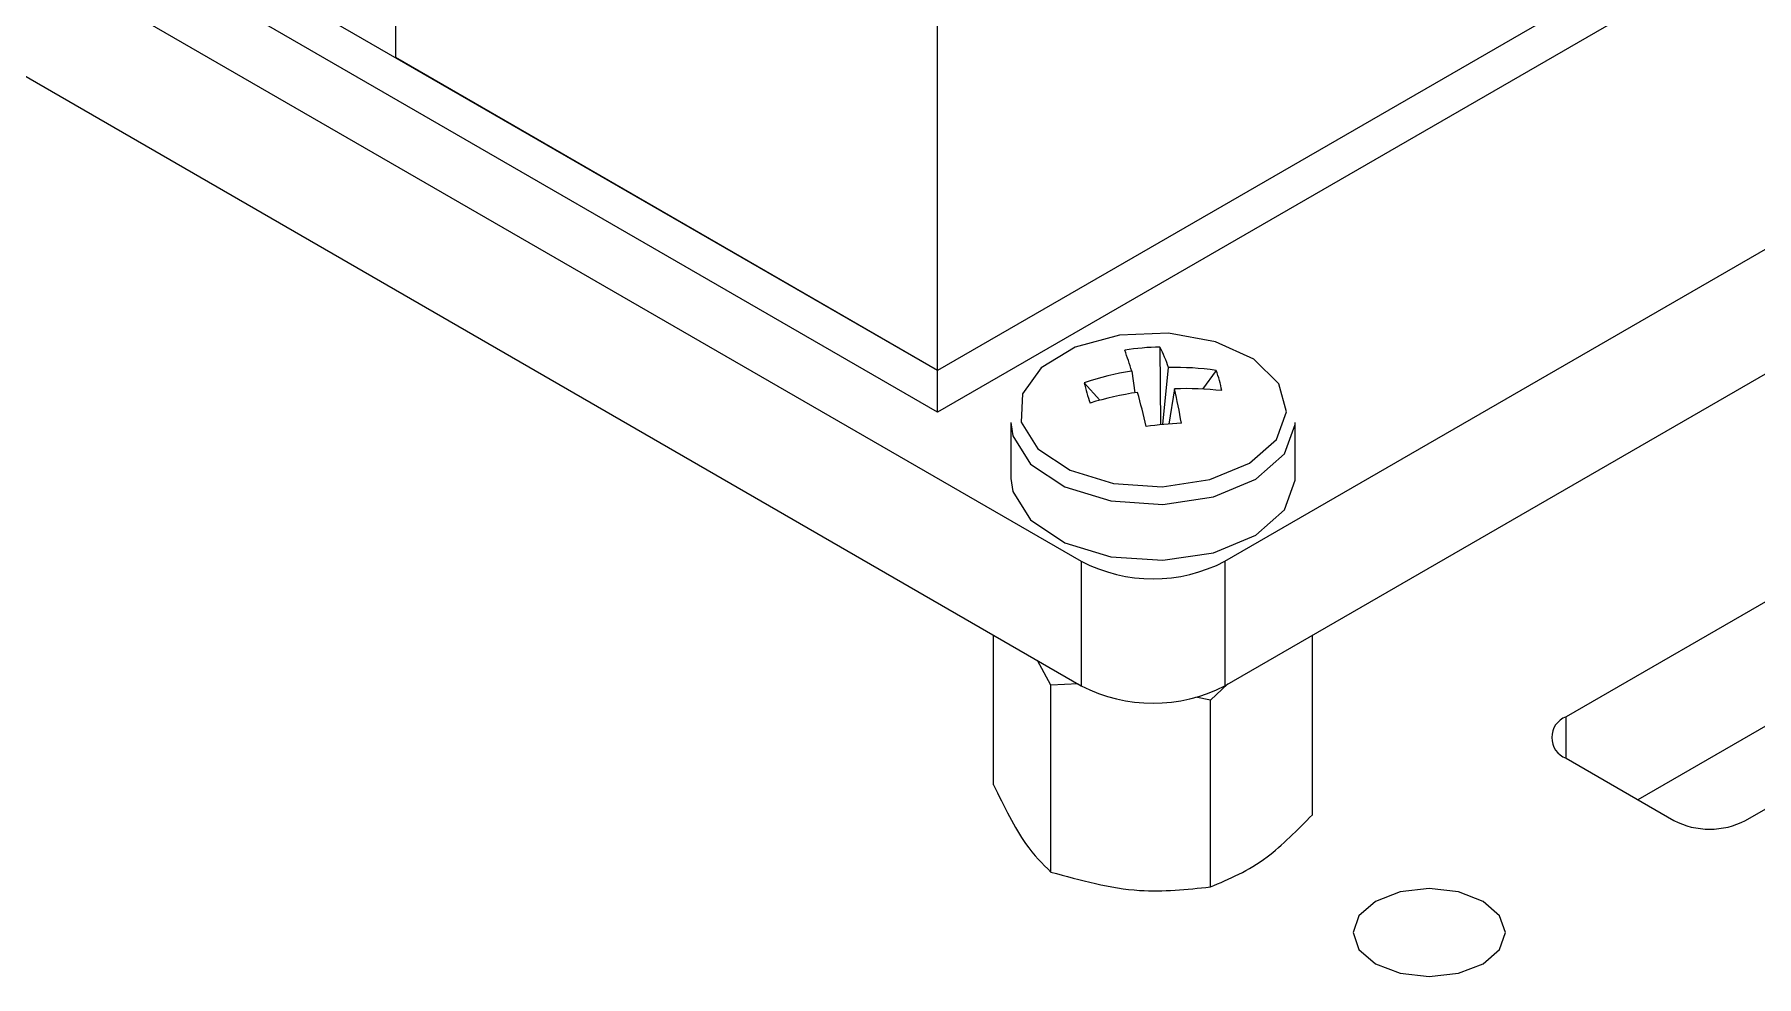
# Model space of a CAD drawing. Header units: millimetres. Extents: x 53 to 380, y 29 to 265.
# Drawn here: x 289.72 to 306.67, y 92.42 to 101.69 of the extents above; entities that cross this region are included whole.
import ezdxf

# ---------------------------------------------------------------- set-up
doc = ezdxf.new("R2010")
doc.units = ezdxf.units.MM

msp = doc.modelspace()

# ---------------------------------------------------------------- linework, layer by layer
at = {"color": 7, "linetype": 'Continuous', "lineweight": 25}
for p, q in [((315.1549, 107.9344), (298.6086, 98.3824)), ((315.1549, 107.5261), (298.6086, 97.9741)), ((283.7594, 105.8933), (300.0228, 96.5046)), ((301.437, 96.5046), (317.7005, 105.8933)), ((298.6086, 98.3824), (286.305, 105.4852)), ((298.6086, 97.9741), (286.305, 105.0769)), ((283.7594, 104.6685), (300.0228, 95.2798)), ((301.437, 95.2798), (317.7005, 104.6685)), ((293.27, 103.5057), (293.27, 101.4644)), ((306.0686, 102.689), (298.6086, 98.3824)), ((298.6086, 98.3824), (298.6086, 101.8527)), ((298.6086, 98.3824), (293.27, 101.4644)), ((314.6953, 100.6882), (304.7958, 94.9733)), ((306.5636, 93.9528), (316.4631, 99.6677)), ((314.6953, 99.4634), (305.5031, 94.1568)), ((300.7972, 98.6146), (300.8044, 97.8485)), ((298.6086, 97.9741), (298.6086, 98.3824)), ((300.5193, 98.3774), (300.549, 98.1637)), ((300.8267, 97.8507), (300.8816, 98.4115)), ((301.3505, 98.3846), (301.2155, 98.2007)), ((300.0531, 98.2627), (300.2072, 98.0909)), ((300.9406, 98.2023), (300.8861, 97.8561)), ((299.3299, 97.8708), (299.3299, 97.321)), ((302.1299, 97.321), (302.1299, 97.8708)), ((300.0228, 96.5046), (300.0228, 95.2798)), ((301.437, 96.5046), (301.437, 95.2798)), ((299.1604, 94.303), (299.1604, 95.7777)), ((302.2995, 94.0094), (302.2995, 95.7777)), ((299.725, 95.2836), (299.5913, 95.5289)), ((299.9937, 95.2966), (299.725, 95.2836)), ((301.4668, 95.297), (301.2945, 95.1368)), ((299.725, 93.4449), (299.725, 95.2836)), ((301.2945, 95.1368), (301.1508, 95.1665)), ((301.2945, 93.2981), (301.2945, 95.1368)), ((304.7958, 94.5651), (305.8565, 93.9528))]:
    msp.add_line(p, q, dxfattribs=at)
at = {"color": 8, "linetype": 'Continuous', "lineweight": 25}
msp.add_line((304.7958, 94.5651), (304.7958, 94.9733), dxfattribs=at)
at = {"color": 7, "linetype": 'Continuous', "lineweight": 25, "flags": 128}
for points in [[(299.4324, 97.8739), (299.5963, 97.6116), (299.9133, 97.4011), (300.3406, 97.2709), (300.8205, 97.2387), (301.2881, 97.3087), (301.6804, 97.4715), (301.9443, 97.7051), (302.0442, 97.978), (301.9666, 98.2533), (301.722, 98.4938), (301.3434, 98.6671), (300.8819, 98.7497), (300.4, 98.7305), (299.9625, 98.612), (299.6288, 98.4104), (299.4437, 98.1528), (299.4324, 97.8739)], [(299.3299, 97.8708), (299.3481, 97.741), (299.5227, 97.4616), (299.8602, 97.2375), (300.3153, 97.0989), (300.8263, 97.0645), (301.3244, 97.1391), (301.7421, 97.3125), (302.0232, 97.5612), (302.1296, 97.8518), (302.1299, 97.8708)], [(299.3299, 97.321), (299.3481, 97.1912), (299.5227, 96.9118), (299.8602, 96.6877), (300.3153, 96.5491), (300.8263, 96.5147), (301.3244, 96.5893), (301.7421, 96.7627), (302.0232, 97.0114), (302.1296, 97.302), (302.1299, 97.321)], [(303.9791, 93.1548), (303.7358, 93.2486), (303.4488, 93.2816), (303.1618, 93.2486), (302.9184, 93.1548), (302.7559, 93.0143), (302.6988, 92.8486), (302.7559, 92.6829), (302.9184, 92.5425), (303.1618, 92.4486), (303.4488, 92.4157), (303.7358, 92.4486), (303.9791, 92.5425), (304.1417, 92.6829), (304.1988, 92.8486), (304.1417, 93.0143), (303.9791, 93.1548)]]:
    msp.add_lwpolyline(points, dxfattribs=at)
at = {"color": 7, "linetype": 'Continuous', "lineweight": 25}
for centre, radius, start, end in [((300.8392, 96.3118), 2.3032, 91.04448, 99.68873), ((297.4597, 97.4792), 3.1887, 16.36085, 20.23576), ((299.6912, 98.0356), 1.2484, 17.52108, 27.63072), ((300.9739, 95.5255), 2.888, 99.05846, 108.59323), ((300.9619, 95.7082), 2.7045, 81.73751, 91.69942), ((300.3279, 97.9886), 1.0966, 10.31813, 21.16607), ((302.1046, 98.7333), 2.1048, 192.91959, 198.56503), ((301.0777, 94.8398), 3.3657, 98.53427, 106.72074), ((287.8261, 94.7757), 13.1957, 13.39739, 14.89773), ((301.0604, 95.1249), 3.0797, 83.54278, 92.22916), ((296.3119, 97.0963), 4.759, 9.30266, 13.43751), ((301.5068, 90.7031), 7.1798, 93.98131, 96.7519), ((300.7299, 97.8693), 1.537, 242.60964, 297.39033), ((300.7299, 96.6445), 1.537, 242.60964, 297.39033), ((304.8733, 94.7692), 0.2183, 110.78349, 249.21651), ((306.21, 94.6352), 0.7685, 242.60968, 297.39032)]:
    msp.add_arc(centre, radius, start, end, dxfattribs=at)
for points, knots in [([(299.1604, 94.303), (299.2651, 94.0902), (299.454, 93.7065), (299.6415, 93.5256), (299.725, 93.4449)], [0, 0, 0, 0, 0.5544655, 1, 1, 1, 1]), ([(301.2945, 93.2981), (301.4809, 93.3765), (301.8172, 93.5179), (302.1508, 93.8579), (302.2995, 94.0094)], [0, 0, 0, 0, 0.5544657, 1, 1, 1, 1]), ([(299.725, 93.4449), (300.0161, 93.3641), (300.5413, 93.2184), (301.0623, 93.2736), (301.2945, 93.2981)], [0, 0, 0, 0, 0.55446506, 1, 1, 1, 1])]:
    msp.add_open_spline(points, degree=3, knots=knots, dxfattribs=at)

doc.saveas('drawing.dxf')
